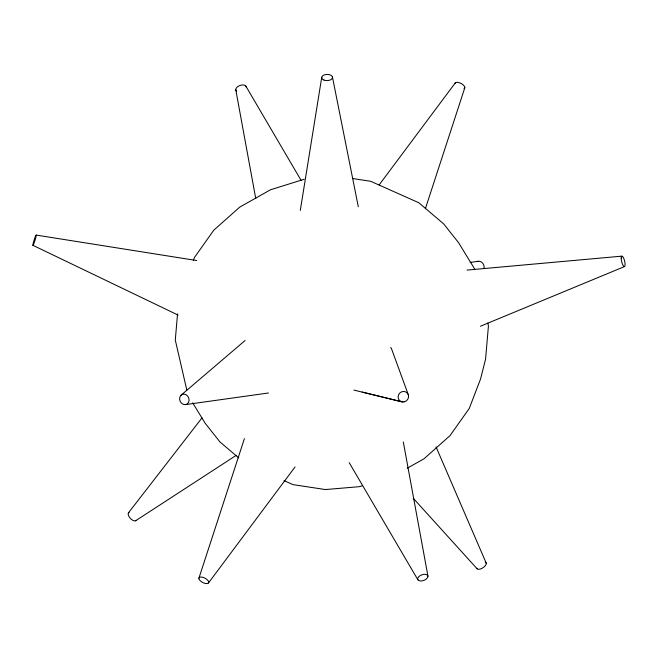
<?xml version="1.0" encoding="UTF-8"?>
<svg xmlns="http://www.w3.org/2000/svg" width="658" height="658" viewBox="0 0 658 658"><rect width="100%" height="100%" fill="white"/><g stroke="black" fill="none" stroke-linecap="round" stroke-linejoin="round"><path stroke-width="0.99" d="M177.537 313.882L175.291 340.038L186.847 390.202M300.303 210.404L321.746 77.249M198.889 578.242L244.389 438.664M425.372 208.709L464.836 87.678M193.353 260.338L194.447 257.484L213.735 230.251L239.685 207.155L270.528 189.767L304.169 179.264M379.123 184.947L455.246 82.949M208.479 582.972A5.396 2.451 27.4 0 0 202.804 577.288A5.396 2.451 27.4 0 0 200.131 580.669A5.396 2.451 27.4 0 0 208.479 582.972L295.031 466.983M128.491 512.779L202.006 417.879M181.073 395.178L245.105 340.49M135.597 520.766L236.378 455.246M407.294 468.2L424.032 458.766L449.99 435.662L469.269 408.437L480.579 378.934L485.579 359.079L488.433 325.883L487.767 322.955M480.463 326.236L624.483 266.589M362.435 485.752L359.548 486.657L325.414 489.552L293.098 484.642L283.976 480.644M470.149 262.435L478.251 261.3M185.474 404.621A5.396 4.614 65.8 0 0 187.801 396.223A5.396 4.614 65.8 0 0 179.79 397.325A5.396 4.614 65.8 0 0 185.474 404.621L268.497 392.982M467.007 270.093L621.794 256.151M352.449 178.515L370.627 181.279L418.801 202.738L443.706 223.934L458.552 242.646L474.665 269.04M36.206 235.087A5.396 0.469 -72.7 0 1 34.002 243.304A5.396 0.469 -72.7 0 1 33.484 242.218A5.396 0.469 -72.7 0 1 36.206 235.087L196.717 260.543M353.922 390.095L401.257 401.66M362.287 392.086L402.581 401.972M32.925 245.319L178.088 315.075M238.689 457.878L220.011 441.987L205.164 423.275L192.695 402.844M413.216 498.221L477.173 568.857M245.829 86.099L301.109 180.382M349.184 462.632L417.896 579.821M436.015 446.807L486.221 563.141M408.231 394.537L391.962 349.974A30.202 28.746 -48.3 0 0 390.778 347.399M332.438 76.961L358.306 206.752M403.313 442.012L427.955 576.178A5.396 2.969 -20.4 0 1 420.47 580.981A5.396 2.969 -20.4 0 1 419.977 575.742A5.396 2.969 -20.4 0 1 427.955 576.178M235.77 89.735L255.773 198.683M455.007 83.541A5.396 2.451 27.4 0 1 461.464 83.665A5.396 2.451 27.4 0 1 464.03 88.69M236.6 91.059A5.396 2.969 -20.4 0 1 239.315 85.737A5.396 2.969 -20.4 0 1 246.076 86.831M477.091 261.637A5.396 4.614 65.8 0 1 482.355 262.838A5.396 4.614 65.8 0 1 483.934 268.596M485.259 562.228A5.396 2.509 -32.7 0 1 483.391 567.484A5.396 2.509 -32.7 0 1 476.844 568.29M136.148 520.33A5.396 2.69 47.4 0 1 130.218 518.241A5.396 2.69 47.4 0 1 129.034 512.335M403.946 401.923A5.396 5.132 -48.3 0 0 407.565 393.361A5.396 5.132 -48.3 0 0 398.526 394.858A5.396 5.132 -48.3 0 0 403.946 401.923M323.942 80.07A5.396 3.109 -1.1 0 0 332.479 77.767A5.396 3.109 -1.1 0 0 324.92 74.699A5.396 3.109 -1.1 0 0 323.942 80.07M621.185 258.076A5.396 1.522 76.2 0 0 624.072 266.556A5.396 1.522 76.2 0 0 624.171 259.474A5.396 1.522 76.2 0 0 621.185 258.076"/></g></svg>
